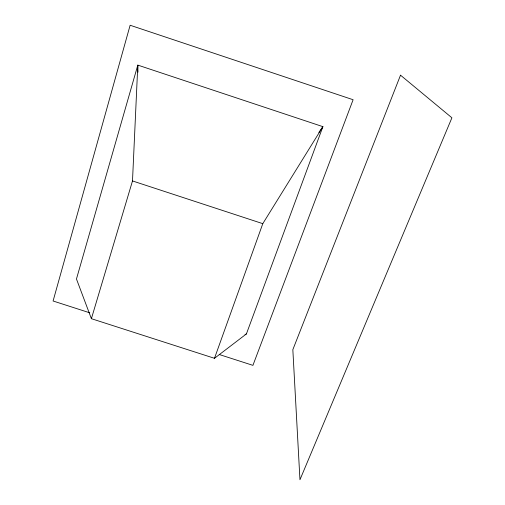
<?xml version="1.0" encoding="UTF-8"?>
<svg xmlns="http://www.w3.org/2000/svg" width="505" height="505" viewBox="0 0 505 505"><rect width="100%" height="100%" fill="white"/><g stroke="black" fill="none" stroke-linecap="round" stroke-linejoin="round"><path stroke-width="0.76" d="M91.392 318.687L132.499 180.941L137.808 65.107L322.897 126.654L246.408 333.925L214.486 358.304L91.392 318.687L76.463 278.994L137.808 65.107L137.972 72.177M214.486 358.304L262.796 223.658L322.897 126.654L318.863 132.487M245.007 334.613L246.408 333.925M89.764 312.81L53.088 300.999L130.132 25.25L353.109 99.731L252.923 365.355L219.246 354.51M132.499 180.941L262.796 223.658M400.522 75.188L292.837 349.681L299.957 479.75L451.912 117.798L400.522 75.188"/></g></svg>
